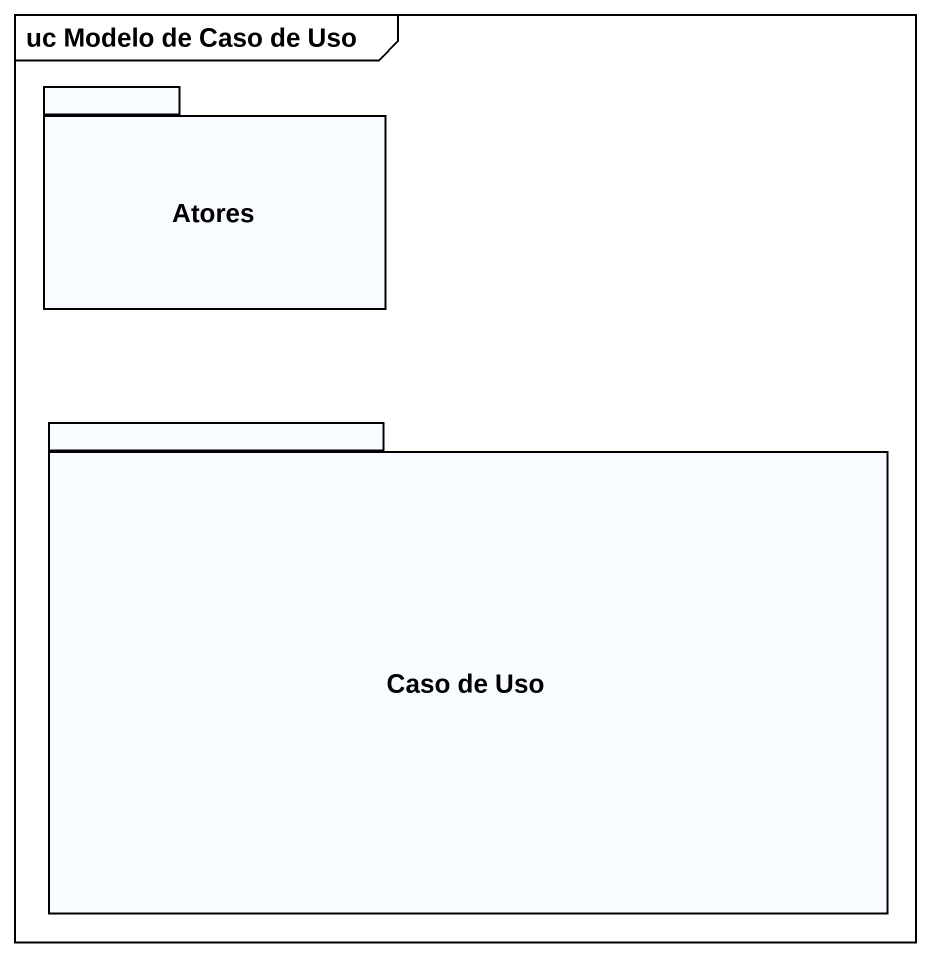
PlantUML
@startuml
mainframe uc Modelo de Caso de Uso
package Atores {
}
package "Caso de Uso" as Caso_de_Uso {
}
@enduml
